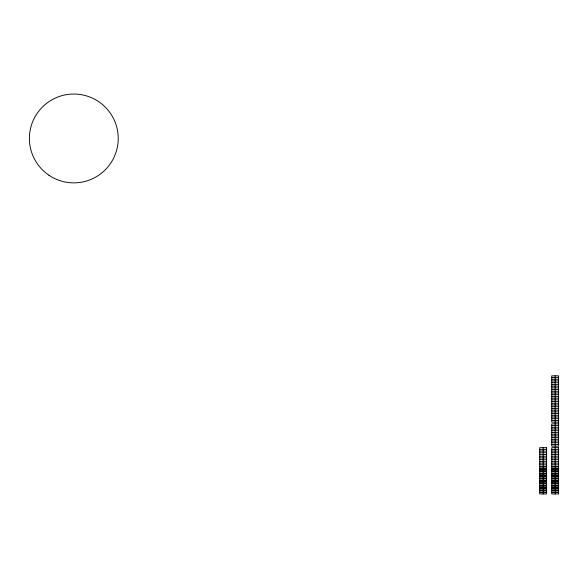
<?xml version="1.0" encoding="UTF-8"?>
<svg xmlns="http://www.w3.org/2000/svg" width="588" height="588" viewBox="0 0 588 588"><rect width="100%" height="100%" fill="white"/><g stroke="black" fill="none" stroke-linecap="round" stroke-linejoin="round"><path stroke-width="0.88" d="M551.75 377.547L558.6 377.533M551.75 379.245L558.6 379.26M551.75 380.965L558.6 380.98M551.75 382.678L558.6 382.692M551.75 384.39L558.6 384.39M551.75 386.11L558.6 386.11M551.75 387.823L558.6 387.837M551.75 389.543L558.6 389.543M551.75 391.255L558.6 391.255M551.75 392.968L558.6 392.968M551.75 394.688L558.6 394.702M551.75 396.4L558.6 396.415M551.75 398.135L558.6 398.135M551.75 399.847L558.6 399.833M551.75 401.553L558.6 401.567M551.75 403.265L558.6 403.265M551.75 404.978L558.6 404.978M551.75 406.712L558.6 406.698M551.75 408.41L558.6 408.425M551.75 410.13L558.6 410.13M551.75 411.843L558.6 411.857M551.75 413.555L558.6 413.555M551.75 415.275L558.6 415.29M551.75 416.988L558.6 417.002M551.75 418.707L558.6 418.722M551.75 420.42L558.6 420.435M558.6 422.133L551.75 422.133L551.75 375.828L558.6 375.828L558.6 446.152L551.75 446.152L551.75 423.867L558.6 423.852M551.75 425.565L558.6 425.565M551.75 427.3L558.6 427.3M551.75 428.997L558.6 428.997M551.75 430.717L558.6 430.732M551.75 432.445L558.6 432.445M551.75 434.157L558.6 434.157M551.75 435.877L558.6 435.877M551.75 437.59L558.6 437.59M551.75 439.295L558.6 439.31M551.75 441.022L558.6 441.022M551.75 442.735L558.6 442.72M551.75 444.455L558.6 444.44M539.755 449.372L546.605 449.357M551.75 449.372L558.6 449.357M539.755 451.084L546.605 451.084M551.75 451.07L558.6 451.084M539.755 452.782L546.605 452.782M551.75 452.782L558.6 452.797M539.755 454.502L546.605 454.502M551.75 454.502L558.6 454.502M539.755 456.215L546.605 456.229M551.75 456.215L558.6 456.215M539.755 457.934L546.605 457.934M551.75 457.949L558.6 457.934M539.755 459.662L546.605 459.662M551.75 459.662L558.6 459.647M539.755 461.382L546.605 461.382M551.75 461.382L558.6 461.36M539.755 463.094L546.605 463.079M551.75 463.094L558.6 463.079M539.755 464.807L546.605 464.807M551.75 464.792L558.6 464.792M539.755 473.369L546.605 473.369M551.75 473.369L558.6 473.369M539.755 473.384L546.605 473.384M551.75 473.384L558.6 473.384M539.755 478.522L546.605 478.522M551.75 478.522L558.6 478.522M539.755 478.536L546.605 478.536M551.75 478.536L558.6 478.536M539.755 483.667L546.605 483.667M551.75 483.667L558.6 483.667M539.755 483.681L546.605 483.681M551.75 483.681L558.6 483.681M539.755 488.812L546.605 488.812M551.75 488.812L558.6 488.812M539.755 488.826L546.605 488.826M551.75 488.826L558.6 488.826M555.168 375.828L555.182 446.152M555.168 447.652L555.168 493.957M543.187 447.652L543.165 493.957M546.605 447.652L539.755 447.652L539.755 493.957L546.605 493.957L546.605 447.652M558.6 447.652L551.75 447.652L551.75 493.957L558.6 493.957L558.6 447.652M546.605 466.512L539.755 466.512L546.605 466.527M558.6 466.512L551.75 466.512L558.6 466.527M546.605 468.224L539.755 468.224L546.605 468.239M558.6 468.224L551.75 468.224L558.6 468.239M546.605 469.944L539.755 469.944L546.605 469.959M558.6 469.944L551.75 469.944L558.6 469.959M546.605 471.657L539.755 471.657L546.605 471.672M558.6 471.657L551.75 471.657L558.6 471.672M546.605 475.089L539.755 475.089L546.605 475.104M558.6 475.089L551.75 475.089L558.6 475.104M546.605 476.802L539.755 476.802L546.605 476.817M558.6 476.802L551.75 476.802L558.6 476.817M546.605 480.234L539.755 480.234L546.605 480.249M558.6 480.234L551.75 480.234L558.6 480.249M546.605 481.947L539.755 481.947L546.605 481.962M558.6 481.947L551.75 481.947L558.6 481.962M546.605 485.379L539.755 485.379L546.605 485.394M558.6 485.379L551.75 485.379L558.6 485.394M546.605 487.099L539.755 487.099L546.605 487.114M558.6 487.099L551.75 487.099L558.6 487.114M546.605 490.524L539.755 490.524L546.605 490.546M558.6 490.524L551.75 490.524L558.6 490.546M546.605 492.244L539.755 492.244L546.605 492.259M558.6 492.244L551.75 492.244L558.6 492.259M48.914 175.231A44.409 44.409 0 0 0 118.107 141.62A44.409 44.409 0 0 0 54.405 98.505A44.409 44.409 0 0 0 48.914 175.231"/></g></svg>
